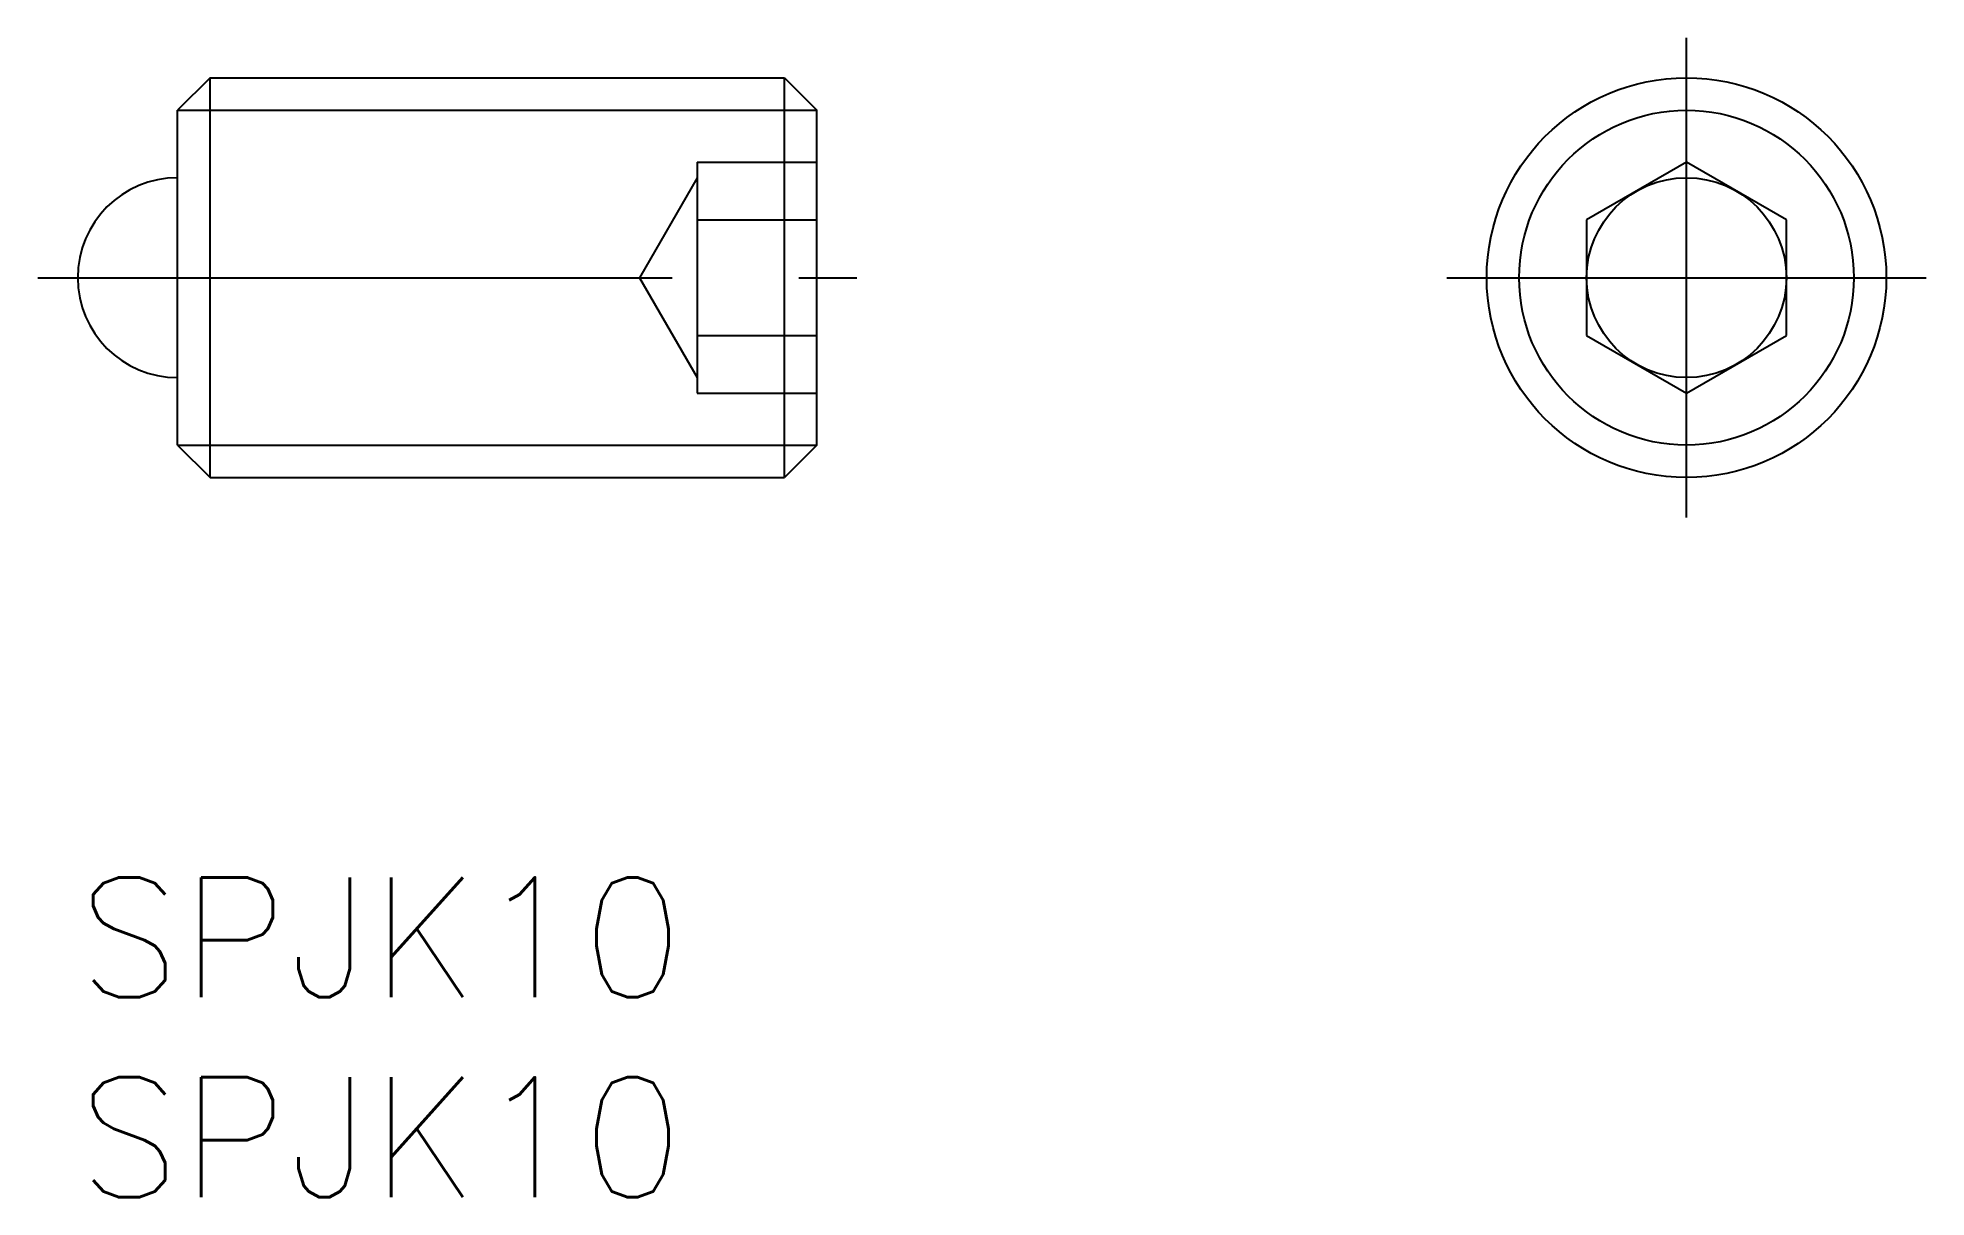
# Model space of a CAD drawing. Extents: x -1 to 46.3, y -8 to 21.
import ezdxf

# ---------------------------------------------------------------- set-up
doc = ezdxf.new("R2010")
doc.units = 0
doc.header["$LTSCALE"] = 0.5
doc.linetypes.add('CENTER', pattern=[50.8, 31.75, -6.35, 6.35, -6.35])
doc.linetypes.add('DASHED', pattern=[19.05, 12.7, -6.35])
for name, color, linetype in [('MSM_CENTER', 1, 'CENTER'), ('MSM_CONTINUOUS', 7, 'CONTINUOUS'), ('MSM_DASHED', 4, 'DASHED'), ('MSM_NARROW', 5, 'CONTINUOUS'), ('MSM_PART_NUMBER', 7, 'CONTINUOUS')]:
    doc.layers.add(name, color=color, linetype=linetype)
doc.styles.get("Standard").update_dxf_attribs({"font": 'txt.shx', "height": 3, "bigfont": 'bigfont.shx'})

# ---------------------------------------------------------------- blocks, each defined once
blk = doc.blocks.new('*U9')
at = {"layer": 'MSM_PART_NUMBER'}
blk.add_text('SPJK10', height=3, dxfattribs=at).set_placement((0, -3))
blk = doc.blocks.new('*U10')
at = {"layer": 'MSM_PART_NUMBER'}
blk.add_text('SPJK10', height=3, dxfattribs=at).set_placement((0, -8))

msp = doc.modelspace()

# ---------------------------------------------------------------- linework, layer by layer
at = {"layer": 'MSM_CENTER'}
for p, q in [((40.266, 9), (40.266, 21)), ((-1, 15), (19.5, 15)), ((34.266, 15), (46.266, 15))]:
    msp.add_line(p, q, dxfattribs=at)
at = {"layer": 'MSM_CONTINUOUS'}
for p, q in [((3.312, 20), (2.5, 19.188)), ((3.312, 10), (3.312, 20)), ((3.312, 20), (17.688, 20)), ((17.688, 10), (17.688, 20)), ((17.688, 20), (18.5, 19.188)), ((2.5, 10.812), (2.5, 19.188)), ((18.5, 10.812), (18.5, 19.188)), ((40.266, 17.887), (37.766, 16.443)), ((42.766, 16.443), (40.266, 17.887)), ((37.766, 16.443), (37.766, 13.557)), ((42.766, 13.557), (42.766, 16.443)), ((37.766, 13.557), (40.266, 12.113)), ((40.266, 12.113), (42.766, 13.557)), ((2.5, 10.812), (3.312, 10)), ((18.5, 10.812), (17.688, 10)), ((3.312, 10), (17.688, 10))]:
    msp.add_line(p, q, dxfattribs=at)
for radius in [5, 2.5]:
    msp.add_circle((40.266, 15), radius, dxfattribs=at)
msp.add_arc((2.5, 15), 2.5, 90, 270, dxfattribs=at)
at = {"layer": 'MSM_DASHED'}
for p, q in [((15.5, 17.5), (14.057, 15)), ((15.5, 17.887), (18.5, 17.887)), ((15.5, 17.887), (15.5, 12.113)), ((15.5, 16.443), (18.5, 16.443)), ((14.057, 15), (15.5, 12.5)), ((15.5, 13.557), (18.5, 13.557)), ((15.5, 12.113), (18.5, 12.113))]:
    msp.add_line(p, q, dxfattribs=at)
at = {"layer": 'MSM_NARROW'}
for p, q in [((2.5, 19.188), (18.5, 19.188)), ((2.5, 10.812), (18.5, 10.812))]:
    msp.add_line(p, q, dxfattribs=at)
msp.add_circle((40.266, 15), 4.188, dxfattribs=at)

# ---------------------------------------------------------------- block references
at = {"layer": 'MSM_CONTINUOUS'}
for name in ['*U9', '*U10']:
    msp.add_blockref(name, (0, 0), dxfattribs=at)

doc.saveas('drawing.dxf')
